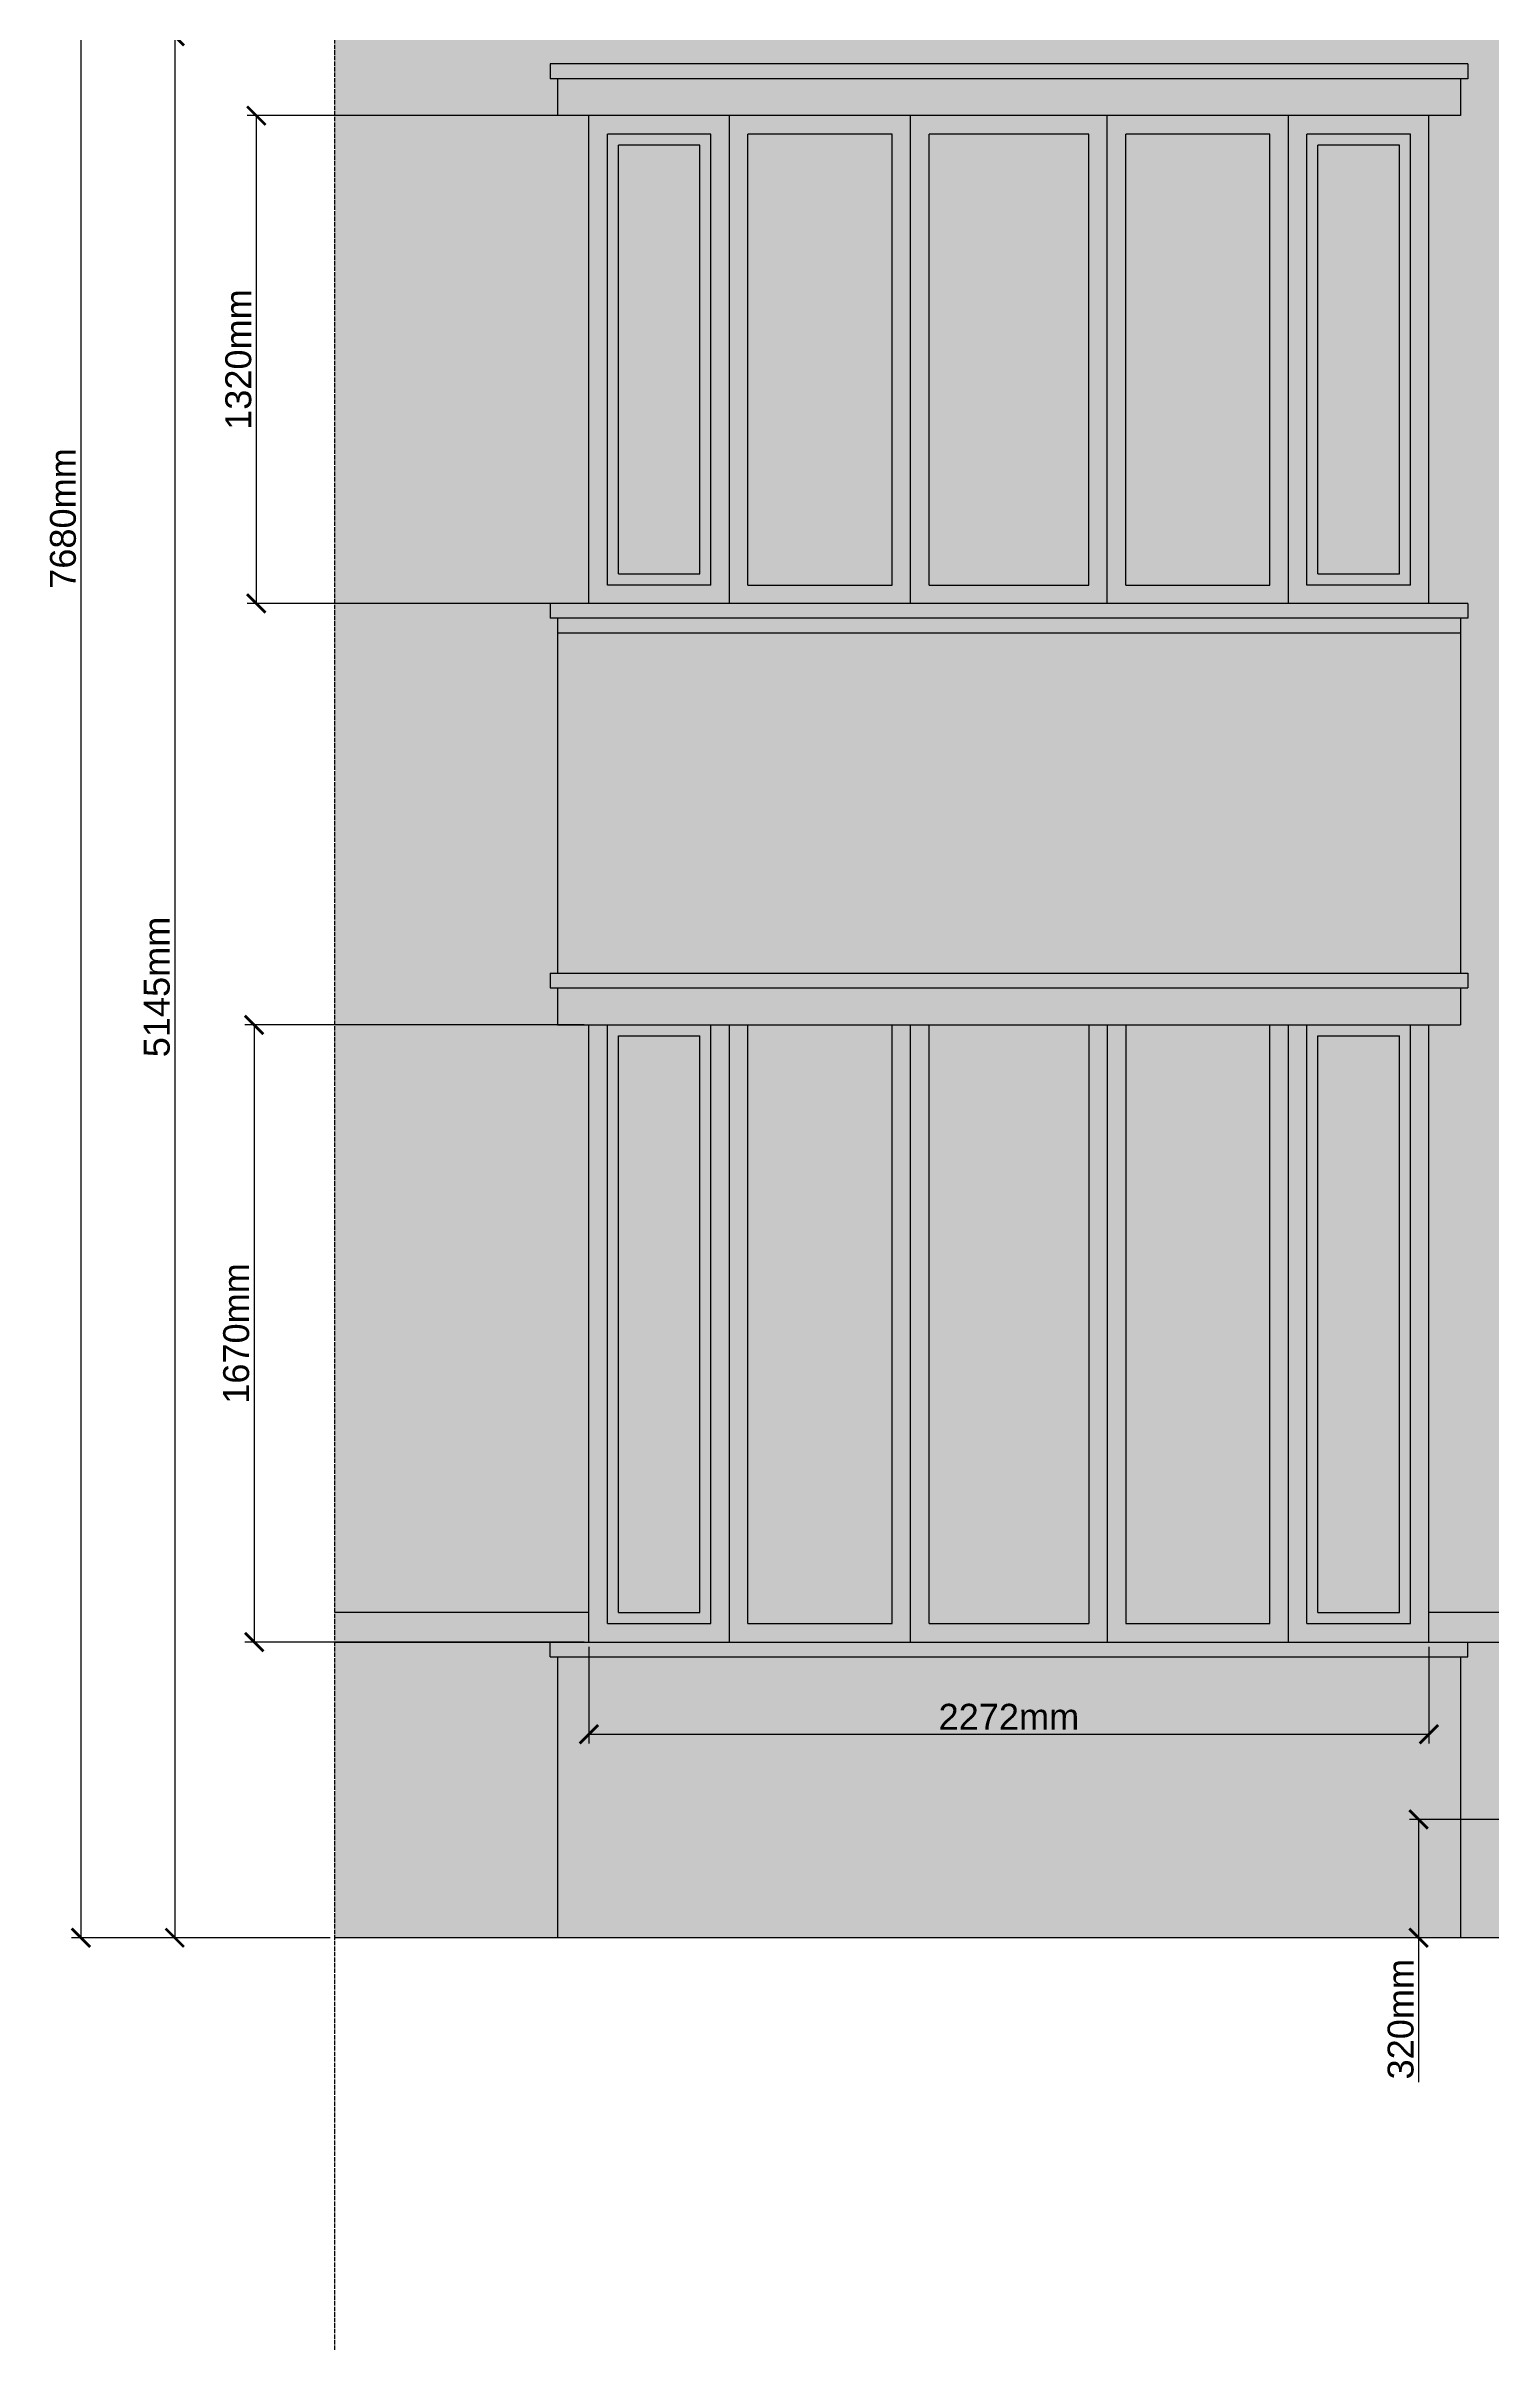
# Model space of a CAD drawing. Header units: millimetres. Extents: x -11841 to 102307, y -68819 to 40378.
# Drawn here: x 2778 to 6692, y -30872 to -24638 of the extents above; entities that cross this region are included whole.
import ezdxf

# ---------------------------------------------------------------- set-up
doc = ezdxf.new("R2010")
doc.units = ezdxf.units.MM
doc.linetypes.add('ACAD_ISO02W100', pattern=[15, 12, -3])
doc.layers.add('Dimensions', color=7, linetype='Continuous')
doc.layers.add('Lines', color=251, linetype='Continuous')
doc.styles.get("Standard").update_dxf_attribs({"font": 'Arial.ttf'})
doc.dimstyles.new('JRMStyle', dxfattribs={"dimtxt": 3.5, "dimasz": 2.5, "dimexe": 1.25, "dimexo": 0.625, "dimtad": 1, "dimdec": 0, "dimdsep": 46, "dimtxsty": 'Standard', "dimblk": 'ARCHTICK', "dimblk1": 'ARCHTICK', "dimblk2": 'ARCHTICK', "dimcen": 2.5, "dimadec": 0, "dimazin": 0, "dimtfac": 1, "dimtdec": 0, "dimtmove": 0, "dimatfit": 3, "dimldrblk": 'ARCHTICK', "dimfxl": 1, "dimarcsym": 0})

# ---------------------------------------------------------------- blocks, each defined once
blk = doc.blocks.new('_ArchTick')
at = {"color": 0, "linetype": 'ByBlock', "const_width": 0.15}
blk.add_lwpolyline([(-0.5, -0.5), (0.5, 0.5)], dxfattribs=at)
blk = doc.blocks.new('*D9')
at = {"layer": 'Defpoints', "color": 0, "transparency": 16777216}
for p in [(4246.3, -28956.5), (6518.6, -28956.5), (6518.6, -29206.1)]:
    blk.add_point(p, dxfattribs=at)
at = {"layer": 'Dimensions', "color": 0, "lineweight": -2, "transparency": 16777216}
for p, q in [((4246.3, -28969), (4246.3, -29231.1)), ((6518.6, -28969), (6518.6, -29231.1)), ((4246.3, -29206.1), (6518.6, -29206.1))]:
    blk.add_line(p, q, dxfattribs=at)
at = {"layer": 'Dimensions', "color": 0, "lineweight": -2, "transparency": 16777216, "xscale": 50, "yscale": 50, "zscale": 50, "rotation": 180}
blk.add_blockref('_ArchTick', (4246.3, -29206.1), dxfattribs=at)
at = {"layer": 'Dimensions', "color": 0, "lineweight": -2, "transparency": 16777216, "xscale": 50, "yscale": 50, "zscale": 50}
blk.add_blockref('_ArchTick', (6518.6, -29206.1), dxfattribs=at)
at = {"layer": 'Dimensions', "color": 0, "transparency": 16777216, "insert": (5382.5, -29158.5), "char_height": 70, "attachment_point": 5}
blk.add_mtext('2272mm', dxfattribs=at)
blk = doc.blocks.new('*D14')
at = {"layer": 'Defpoints', "color": 0, "transparency": 16777216}
for p in [(3559, -22076.5), (2872.3, -29756.5), (3559, -29756.5)]:
    blk.add_point(p, dxfattribs=at)
at = {"layer": 'Dimensions', "color": 0, "lineweight": -2, "transparency": 16777216}
for p, q in [((3546.5, -22076.5), (2847.3, -22076.5)), ((2872.3, -22076.5), (2872.3, -29756.5)), ((3546.5, -29756.5), (2847.3, -29756.5))]:
    blk.add_line(p, q, dxfattribs=at)
at = {"layer": 'Dimensions', "color": 0, "lineweight": -2, "transparency": 16777216, "xscale": 50, "yscale": 50, "zscale": 50}
for p, rotation in [((2872.3, -22076.5), 90), ((2872.3, -29756.5), 270)]:
    blk.add_blockref('_ArchTick', p, dxfattribs=dict(at, rotation=rotation))
at = {"layer": 'Dimensions', "color": 0, "transparency": 16777216, "insert": (2824.1, -25916.5), "char_height": 70, "attachment_point": 5, "rotation": 90}
blk.add_mtext('7680mm', dxfattribs=at)
blk = doc.blocks.new('*D15')
at = {"layer": 'Defpoints', "color": 0, "transparency": 16777216}
for p in [(3559, -24611.5), (3126.1, -29756.5), (3559, -29756.5)]:
    blk.add_point(p, dxfattribs=at)
at = {"layer": 'Dimensions', "color": 0, "lineweight": -2, "transparency": 16777216}
for p, q in [((3546.5, -24611.5), (3101.1, -24611.5)), ((3126.1, -24611.5), (3126.1, -29756.5)), ((3546.5, -29756.5), (3101.1, -29756.5))]:
    blk.add_line(p, q, dxfattribs=at)
at = {"layer": 'Dimensions', "color": 0, "lineweight": -2, "transparency": 16777216, "xscale": 50, "yscale": 50, "zscale": 50}
for p, rotation in [((3126.1, -24611.5), 90), ((3126.1, -29756.5), 270)]:
    blk.add_blockref('_ArchTick', p, dxfattribs=dict(at, rotation=rotation))
at = {"layer": 'Dimensions', "color": 0, "transparency": 16777216, "insert": (3077.9, -27184), "char_height": 70, "attachment_point": 5, "rotation": 90}
blk.add_mtext('5145mm', dxfattribs=at)
blk = doc.blocks.new('*D20')
at = {"layer": 'Defpoints', "color": 0, "transparency": 16777216}
for p in [(6958, -29436.5), (6490.7, -29756.5), (6958, -29756.5)]:
    blk.add_point(p, dxfattribs=at)
at = {"layer": 'Dimensions', "color": 0, "lineweight": -2, "transparency": 16777216}
for p, q in [((6945.5, -29436.5), (6465.7, -29436.5)), ((6490.7, -29436.5), (6490.7, -29756.5)), ((6945.5, -29756.5), (6465.7, -29756.5)), ((6490.7, -29756.5), (6490.7, -30147.1))]:
    blk.add_line(p, q, dxfattribs=at)
at = {"layer": 'Dimensions', "color": 0, "lineweight": -2, "transparency": 16777216, "xscale": 50, "yscale": 50, "zscale": 50}
for p, rotation in [((6490.7, -29436.5), 90), ((6490.7, -29756.5), 270)]:
    blk.add_blockref('_ArchTick', p, dxfattribs=dict(at, rotation=rotation))
at = {"layer": 'Dimensions', "color": 0, "transparency": 16777216, "insert": (6442.4, -29976.8), "char_height": 70, "attachment_point": 5, "rotation": 90}
blk.add_mtext('320mm', dxfattribs=at)
blk = doc.blocks.new('*D22')
at = {"layer": 'Defpoints', "color": 0, "transparency": 16777216}
for p in [(4246.3, -24826.5), (3346.7, -26146.5), (4246.3, -26146.5)]:
    blk.add_point(p, dxfattribs=at)
at = {"layer": 'Dimensions', "color": 0, "lineweight": -2, "transparency": 16777216}
for p, q in [((4233.8, -24826.5), (3321.7, -24826.5)), ((3346.7, -24826.5), (3346.7, -26146.5)), ((4233.8, -26146.5), (3321.7, -26146.5))]:
    blk.add_line(p, q, dxfattribs=at)
at = {"layer": 'Dimensions', "color": 0, "lineweight": -2, "transparency": 16777216, "xscale": 50, "yscale": 50, "zscale": 50}
for p, rotation in [((3346.7, -24826.5), 90), ((3346.7, -26146.5), 270)]:
    blk.add_blockref('_ArchTick', p, dxfattribs=dict(at, rotation=rotation))
at = {"layer": 'Dimensions', "color": 0, "transparency": 16777216, "insert": (3298.5, -25486.5), "char_height": 70, "attachment_point": 5, "rotation": 90}
blk.add_mtext('1320mm', dxfattribs=at)
blk = doc.blocks.new('*D23')
at = {"layer": 'Defpoints', "color": 0, "transparency": 16777216}
for p in [(4246.3, -27286.5), (3340.9, -28956.5), (4246.3, -28956.5)]:
    blk.add_point(p, dxfattribs=at)
at = {"layer": 'Dimensions', "color": 0, "lineweight": -2, "transparency": 16777216}
for p, q in [((4233.8, -27286.5), (3315.9, -27286.5)), ((3340.9, -27286.5), (3340.9, -28956.5)), ((4233.8, -28956.5), (3315.9, -28956.5))]:
    blk.add_line(p, q, dxfattribs=at)
at = {"layer": 'Dimensions', "color": 0, "lineweight": -2, "transparency": 16777216, "xscale": 50, "yscale": 50, "zscale": 50}
for p, rotation in [((3340.9, -27286.5), 90), ((3340.9, -28956.5), 270)]:
    blk.add_blockref('_ArchTick', p, dxfattribs=dict(at, rotation=rotation))
at = {"layer": 'Dimensions', "color": 0, "transparency": 16777216, "insert": (3292.6, -28121.5), "char_height": 70, "attachment_point": 5, "rotation": 90}
blk.add_mtext('1670mm', dxfattribs=at)

msp = doc.modelspace()

# ---------------------------------------------------------------- hatches: boundary and pattern name
at = {"true_color": 0xfefefe}
h = msp.add_hatch(color=7, dxfattribs=at)
h.dxf.hatch_style = 1
h.paths.add_polyline_path([(7368, -24611.5), (7293, -24611.5), (3559, -24611.5), (3559, -28876.5), (4246.3, -28876.5), (4246.3, -27286.5), (4161.3, -27286.5), (4161.3, -27186.5), (4141.3, -27186.5), (4141.3, -27146.5), (4161.3, -27146.5), (4161.3, -26186.5), (4141.3, -26186.5), (4141.3, -26146.5), (4246.3, -26146.5), (4246.3, -24826.5), (4161.3, -24826.5), (4161.3, -24726.5), (4141.3, -24726.5), (4141.3, -24686.5), (6623.6, -24686.5), (6623.6, -24726.5), (6603.6, -24726.5), (6603.6, -24826.5), (6518.6, -24826.5), (6518.6, -26146.5), (6623.6, -26146.5), (6623.6, -26186.5), (6603.6, -26186.5), (6603.6, -27146.5), (6623.6, -27146.5), (6623.6, -27186.5), (6603.6, -27186.5), (6603.6, -27286.5), (6518.6, -27286.5), (6518.6, -28876.5), (6958, -28876.5), (6958, -26828.5), (6938, -26828.5), (6938, -26628.5), (8928.2, -26628.5), (8928.2, -26364.2), (9038.1, -26364.2), (9038.1, -26113), (8928.2, -26113), (8928.2, -25861.7), (9038.1, -25861.7), (9038.1, -25610.5), (8928.2, -25610.5), (8928.2, -25359.3), (9038.1, -25359.3), (9038.1, -25108.1), (8928.2, -25108.1), (8928.2, -24856.8), (9038.1, -24856.8), (9038.1, -24611.5), (8088, -24611.5), (8088, -26016.5), (8253, -26016.5), (8253, -26106.5), (7203, -26106.5), (7203, -26016.5), (7368, -26016.5)])
at = {"true_color": 0xc7854f}
h = msp.add_hatch(dxfattribs=at)
h.set_pattern_fill('AR-B816C', color=23, scale=0.4)
h.set_pattern_definition([(0, (0, 547.99), (81.28, 81.28), [158.75, -3.81]), (0, (-81.28, 551.8), (81.28, 81.28), [158.75, -3.81]), (90, (0, 547.99), (-81.28, 81.28), [-85.09, 77.47]), (90, (-3.81, 547.99), (-81.28, 81.28), [-85.09, 77.47])])
h.paths.add_polyline_path([(4246.3, -28876.5), (3559, -28876.5), (3559, -28956.5), (4246.3, -28956.5)])
h.paths.add_polyline_path([(4161.3, -28996.5), (4141.3, -28996.5), (4141.3, -28956.5), (3559, -28956.5), (3559, -29756.5), (4161.3, -29756.5)])
h.paths.add_polyline_path([(6958, -28876.5), (6518.6, -28876.5), (6518.6, -28956.5), (6958, -28956.5)])
h.paths.add_polyline_path([(6958, -28956.5), (6623.6, -28956.5), (6623.6, -28996.5), (6603.6, -28996.5), (6603.6, -29756.5), (6958, -29756.5)])
h.paths.add_polyline_path([(9258, -26828.5), (8928.2, -26828.5), (8928.2, -26935.9), (9038.1, -26935.9), (9038.1, -27181.3), (8928.2, -27181.3), (8928.2, -27432.5), (9038.1, -27432.5), (9038.1, -27677.9), (8928.2, -27677.9), (8928.2, -27929.1), (9038.1, -27929.1), (9038.1, -28180.3), (8928.2, -28180.3), (8928.2, -28431.5), (9038.1, -28431.5), (9038.1, -28682.8), (8928.2, -28682.8), (8928.2, -28934), (9038.1, -28934), (9038.1, -29185.2), (8928.2, -29185.2), (8928.2, -29436.5), (6958, -29436.5), (6958, -29756.5), (9258, -29756.5)])
h.paths.add_polyline_path([(9258, -24611.5), (9038.1, -24611.5), (9038.1, -24856.8), (8928.2, -24856.8), (8928.2, -25108.1), (9038.1, -25108.1), (9038.1, -25359.3), (8928.2, -25359.3), (8928.2, -25610.5), (9038.1, -25610.5), (9038.1, -25861.7), (8928.2, -25861.7), (8928.2, -26113), (9038.1, -26113), (9038.1, -26364.2), (8928.2, -26364.2), (8928.2, -26628.5), (9258, -26628.5)])
h.paths.add_polyline_path([(11347, -26828.5), (11302, -26828.5), (11302, -29436.5), (9258, -29436.5), (9258, -29756.5), (11347, -29756.5)])
h.paths.add_polyline_path([(11592, -26828.5), (11547, -26828.5), (11547, -29756.5), (11592, -29756.5)])
h.paths.add_polyline_path([(14304.5, -26828.5), (14297, -26828.5), (14297, -29756.5), (14304.5, -29756.5)])
h.paths.add_polyline_path([(14512, -26828.5), (14504.5, -26828.5), (14504.5, -29756.5), (14512, -29756.5)])
at = {"true_color": 0x20262a}
h = msp.add_hatch(color=250, dxfattribs=at)
h.dxf.hatch_style = 1
h.paths.add_polyline_path([(4626.5, -24826.5), (4246.3, -24826.5), (4246.3, -26146.5), (4626.5, -26146.5)])
h.paths.add_polyline_path([(4576.5, -24876.5), (4576.5, -26096.5), (4296.3, -26096.5), (4296.3, -24876.5)], flags=16)
h.paths.add_polyline_path([(4546.5, -24906.5), (4546.5, -26066.5), (4326.3, -26066.5), (4326.3, -24906.5)], flags=0)
h.paths.add_polyline_path([(5116.5, -24826.5), (4626.5, -24826.5), (4626.5, -26146.5), (5116.5, -26146.5)])
h.paths.add_polyline_path([(5066.5, -24876.5), (5066.5, -26096.5), (4676.5, -26096.5), (4676.5, -24876.5)], flags=16)
h.paths.add_polyline_path([(5648.5, -24826.5), (5116.5, -24826.5), (5116.5, -26146.5), (5648.5, -26146.5)])
h.paths.add_polyline_path([(5598.5, -24876.5), (5598.5, -26096.5), (5166.5, -26096.5), (5166.5, -24876.5)], flags=16)
h.paths.add_polyline_path([(6138.5, -24826.5), (5648.5, -24826.5), (5648.5, -26146.5), (6138.5, -26146.5)])
h.paths.add_polyline_path([(6088.5, -24876.5), (6088.5, -26096.5), (5698.5, -26096.5), (5698.5, -24876.5)], flags=16)
h.paths.add_polyline_path([(6518.6, -24826.5), (6138.5, -24826.5), (6138.5, -26146.5), (6518.6, -26146.5)])
h.paths.add_polyline_path([(6468.6, -24876.5), (6468.6, -26096.5), (6188.5, -26096.5), (6188.5, -24876.5)], flags=16)
h.paths.add_polyline_path([(6438.6, -24906.5), (6438.6, -26066.5), (6218.5, -26066.5), (6218.5, -24906.5)], flags=0)
h.paths.add_polyline_path([(6468.6, -24876.5), (6188.5, -24876.5), (6188.5, -26096.5), (6468.6, -26096.5)], flags=0)
h.paths.add_polyline_path([(8088, -24611.5), (7368, -24611.5), (7368, -26016.5), (8088, -26016.5)])
h.paths.add_polyline_path([(7408, -25106.5), (8048, -25106.5), (8048, -25946.5), (7408, -25946.5)], flags=16)
h.paths.add_polyline_path([(7408, -25051.5), (7408, -24651.5), (8048, -24651.5), (8048, -25051.5)], flags=16)
h.paths.add_polyline_path([(7453, -25011.5), (7453, -24701.5), (8003, -24701.5), (8003, -25011.5)], flags=0)
h.paths.add_polyline_path([(8253, -26016.5), (7203, -26016.5), (7203, -26106.5), (8253, -26106.5)])
h.paths.add_polyline_path([(7728, -27228.5), (7368, -27228.5), (7368, -28928.5), (7728, -28928.5)])
h.paths.add_polyline_path([(7438, -27298.5), (7658, -27298.5), (7658, -28858.5), (7438, -28858.5)], flags=16)
h.paths.add_polyline_path([(6518.6, -27286.5), (6468.6, -27286.5), (6468.6, -28906.5), (6188.5, -28906.5), (6188.5, -27286.5), (6138.5, -27286.5), (6138.5, -28956.5), (6518.6, -28956.5)])
h.paths.add_polyline_path([(6468.6, -27286.5), (6188.5, -27286.5), (6188.5, -28906.5), (6468.6, -28906.5)], flags=17)
h.paths.add_polyline_path([(6438.6, -28876.5), (6218.5, -28876.5), (6218.5, -27316.5), (6438.6, -27316.5)], flags=16)
h.paths.add_polyline_path([(6138.5, -27286.5), (6088.5, -27286.5), (6088.5, -28906.5), (5698.5, -28906.5), (5698.5, -27286.5), (5648.5, -27286.5), (5648.5, -28956.5), (6138.5, -28956.5)])
h.paths.add_polyline_path([(5648.5, -27286.5), (5598.5, -27286.5), (5598.5, -28906.5), (5166.5, -28906.5), (5166.5, -27286.5), (5116.5, -27286.5), (5116.5, -28956.5), (5648.5, -28956.5)])
h.paths.add_polyline_path([(5116.5, -27286.5), (5066.5, -27286.5), (5066.5, -28906.5), (4676.5, -28906.5), (4676.5, -27286.5), (4626.5, -27286.5), (4626.5, -28956.5), (5116.5, -28956.5)])
h.paths.add_polyline_path([(4626.5, -27286.5), (4576.5, -27286.5), (4576.5, -28906.5), (4296.3, -28906.5), (4296.3, -27286.5), (4246.3, -27286.5), (4246.3, -28956.5), (4626.5, -28956.5)])
h.paths.add_polyline_path([(4576.5, -27286.5), (4296.3, -27286.5), (4296.3, -28906.5), (4576.5, -28906.5)], flags=17)
h.paths.add_polyline_path([(4546.5, -28876.5), (4326.3, -28876.5), (4326.3, -27316.5), (4546.5, -27316.5)], flags=16)
h.paths.add_polyline_path([(9308, -26828.5), (9258, -26828.5), (9258, -29436.5), (9444.4, -29436.5), (9444.4, -29386.5), (9308, -29386.5)])
h.paths.add_polyline_path([(9650.8, -29386.5), (9464.4, -29386.5), (9464.4, -29436.5), (9650.8, -29436.5)])
h.paths.add_polyline_path([(9857.2, -29386.5), (9670.8, -29386.5), (9670.8, -29436.5), (9857.2, -29436.5)])
h.paths.add_polyline_path([(10063.6, -29386.5), (9877.2, -29386.5), (9877.2, -29436.5), (10063.6, -29436.5)])
h.paths.add_polyline_path([(10270, -29386.5), (10083.6, -29386.5), (10083.6, -29436.5), (10270, -29436.5)])
h.paths.add_polyline_path([(10476.4, -29386.5), (10290, -29386.5), (10290, -29436.5), (10476.4, -29436.5)])
h.paths.add_polyline_path([(10682.8, -29386.5), (10496.4, -29386.5), (10496.4, -29436.5), (10682.8, -29436.5)])
h.paths.add_polyline_path([(10889.2, -29386.5), (10702.8, -29386.5), (10702.8, -29436.5), (10889.2, -29436.5)])
h.paths.add_polyline_path([(11095.6, -29386.5), (10909.2, -29386.5), (10909.2, -29436.5), (11095.6, -29436.5)])
h.paths.add_polyline_path([(11302, -26828.5), (11252, -26828.5), (11252, -29386.5), (11115.6, -29386.5), (11115.6, -29436.5), (11302, -29436.5)])
h = msp.add_hatch(color=250, dxfattribs=at)
h.dxf.hatch_style = 1
h.paths.add_polyline_path([(8048, -24651.5), (7408, -24651.5), (7408, -25051.5), (8048, -25051.5)])
h.paths.add_polyline_path([(8003, -25011.5), (7453, -25011.5), (7453, -24701.5), (8003, -24701.5)], flags=16)
h.paths.add_polyline_path([(6188.5, -26096.5), (6468.6, -26096.5), (6468.6, -24876.5), (6188.5, -24876.5)])
h.paths.add_polyline_path([(6218.5, -24906.5), (6438.6, -24906.5), (6438.6, -26066.5), (6218.5, -26066.5)], flags=16)
h.paths.add_polyline_path([(4576.5, -24876.5), (4296.3, -24876.5), (4296.3, -26096.5), (4576.5, -26096.5)])
h.paths.add_polyline_path([(4546.5, -26066.5), (4326.3, -26066.5), (4326.3, -24906.5), (4546.5, -24906.5)], flags=16)
h = msp.add_hatch(color=250, dxfattribs=at)
h.dxf.hatch_style = 1
h.paths.add_polyline_path([(6603.6, -24726.5), (4161.3, -24726.5), (4161.3, -24826.5), (6603.6, -24826.5)])
h.paths.add_polyline_path([(6623.6, -24686.5), (4141.3, -24686.5), (4141.3, -24726.5), (6623.6, -24726.5)])
h.paths.add_polyline_path([(6623.6, -26146.5), (4141.3, -26146.5), (4141.3, -26186.5), (6623.6, -26186.5)])
h.paths.add_polyline_path([(6603.6, -26186.5), (4161.3, -26186.5), (4161.3, -26226.5), (6603.6, -26226.5)])
h.paths.add_polyline_path([(6623.6, -27146.5), (4141.3, -27146.5), (4141.3, -27186.5), (6623.6, -27186.5)])
h.paths.add_polyline_path([(6603.6, -27186.5), (4161.3, -27186.5), (4161.3, -27286.5), (6603.6, -27286.5)])
h.paths.add_polyline_path([(6623.6, -28956.5), (4141.3, -28956.5), (4141.3, -28996.5), (6623.6, -28996.5)])
at = {"true_color": 0x95a2ad}
h = msp.add_hatch(color=253, dxfattribs=at)
h.dxf.hatch_style = 1
h.paths.add_polyline_path([(6623.6, -24726.5), (6623.6, -24686.5), (4141.3, -24686.5), (4141.3, -24726.5)])
h = msp.add_hatch(color=253, dxfattribs=at)
h.dxf.hatch_style = 1
h.paths.add_polyline_path([(4161.3, -24726.5), (4161.3, -24826.5), (6603.6, -24826.5), (6603.6, -24726.5)])
h = msp.add_hatch()
h.set_pattern_fill('SWAMP', color=252, scale=2)
h.set_pattern_definition([(0, (0, 547.994), (25.4, 43.99409), [6.35, -44.45]), (90, (3.175, 547.994), (-25.4, 43.99409), [3.175, -84.81318]), (90, (3.97, 547.994), (-25.4, 43.99409), [2.54, -85.44818]), (90, (2.38, 547.994), (-25.4, 43.99409), [2.54, -85.44818]), (60, (4.763, 547.994), (-25.4, 43.99409), [2.032, -48.768]), (120, (1.587, 547.994), (-50.8, 2e-08), [2.032, -48.768])])
h.paths.add_polyline_path([(8048, -25106.5), (7408, -25106.5), (7408, -25946.5), (8048, -25946.5)])
h.paths.add_polyline_path([(7453, -24701.5), (7453, -25011.5), (8003, -25011.5), (8003, -24701.5)])
h.paths.add_polyline_path([(6438.6, -24906.5), (6218.5, -24906.5), (6218.5, -26066.5), (6438.6, -26066.5)])
h.paths.add_polyline_path([(6088.5, -24876.5), (5698.5, -24876.5), (5698.5, -26096.5), (6088.5, -26096.5)])
h.paths.add_polyline_path([(5598.5, -24876.5), (5166.5, -24876.5), (5166.5, -26096.5), (5598.5, -26096.5)])
h.paths.add_polyline_path([(5066.5, -24876.5), (4676.5, -24876.5), (4676.5, -26096.5), (5066.5, -26096.5)])
h.paths.add_polyline_path([(4546.5, -24906.5), (4326.3, -24906.5), (4326.3, -26066.5), (4546.5, -26066.5)])
h.paths.add_polyline_path([(4326.3, -28876.5), (4546.5, -28876.5), (4546.5, -27316.5), (4326.3, -27316.5)])
h.paths.add_polyline_path([(4676.5, -28906.5), (5066.5, -28906.5), (5066.5, -27286.5), (4676.5, -27286.5)])
h.paths.add_polyline_path([(5166.5, -28906.5), (5598.5, -28906.5), (5598.5, -27286.5), (5166.5, -27286.5)])
h.paths.add_polyline_path([(5698.5, -28906.5), (6088.5, -28906.5), (6088.5, -27286.5), (5698.5, -27286.5)])
h.paths.add_polyline_path([(6218.5, -28876.5), (6438.6, -28876.5), (6438.6, -27316.5), (6218.5, -27316.5)])
h.paths.add_polyline_path([(7658, -27298.5), (7438, -27298.5), (7438, -28858.5), (7658, -28858.5)])
h.paths.add_polyline_path([(9444.4, -26828.5), (9308, -26828.5), (9308, -29386.5), (9444.4, -29386.5)])
h.paths.add_polyline_path([(9650.8, -26828.5), (9464.4, -26828.5), (9464.4, -29386.5), (9650.8, -29386.5)])
h.paths.add_polyline_path([(9857.2, -26828.5), (9670.8, -26828.5), (9670.8, -29386.5), (9857.2, -29386.5)])
h.paths.add_polyline_path([(9877.2, -29386.5), (10063.6, -29386.5), (10063.6, -26828.5), (9877.2, -26828.5)])
h.paths.add_polyline_path([(10083.6, -29386.5), (10270, -29386.5), (10270, -26828.5), (10083.6, -26828.5)])
h.paths.add_polyline_path([(10476.4, -26828.5), (10290, -26828.5), (10290, -29386.5), (10476.4, -29386.5)])
h.paths.add_polyline_path([(10496.4, -29386.5), (10682.8, -29386.5), (10682.8, -26828.5), (10496.4, -26828.5)])
h.paths.add_polyline_path([(10702.8, -29386.5), (10889.2, -29386.5), (10889.2, -26828.5), (10702.8, -26828.5)])
h.paths.add_polyline_path([(10909.2, -29386.5), (11095.6, -29386.5), (11095.6, -26828.5), (10909.2, -26828.5)])
h.paths.add_polyline_path([(11252, -26828.5), (11115.6, -26828.5), (11115.6, -29386.5), (11252, -29386.5)])
h = msp.add_hatch(color=253, dxfattribs=at)
h.dxf.hatch_style = 1
h.paths.add_polyline_path([(4141.3, -26146.5), (4141.3, -26186.5), (6623.6, -26186.5), (6623.6, -26146.5)])
h = msp.add_hatch(color=253, dxfattribs=at)
h.dxf.hatch_style = 1
h.paths.add_polyline_path([(6603.6, -26226.5), (6603.6, -26186.5), (4161.3, -26186.5), (4161.3, -26226.5)])
at = {"true_color": 0xfefefe}
h = msp.add_hatch(color=7, dxfattribs=at)
h.dxf.hatch_style = 1
h.paths.add_polyline_path([(6603.6, -27146.5), (6603.6, -26226.5), (4161.3, -26226.5), (4161.3, -27146.5)])
at = {"true_color": 0x95a2ad}
h = msp.add_hatch(color=253, dxfattribs=at)
h.dxf.hatch_style = 1
h.paths.add_polyline_path([(4141.3, -27146.5), (4141.3, -27186.5), (6623.6, -27186.5), (6623.6, -27146.5)])
h = msp.add_hatch(color=253, dxfattribs=at)
h.dxf.hatch_style = 1
h.paths.add_polyline_path([(6603.6, -27286.5), (6603.6, -27186.5), (4161.3, -27186.5), (4161.3, -27286.5)])
h = msp.add_hatch(color=253, dxfattribs=at)
h.dxf.hatch_style = 1
h.paths.add_polyline_path([(4141.3, -28956.5), (4141.3, -28996.5), (6623.6, -28996.5), (6623.6, -28956.5)])
at = {"true_color": 0xfefefe}
h = msp.add_hatch(color=7, dxfattribs=at)
h.dxf.hatch_style = 1
h.paths.add_polyline_path([(6603.6, -29756.5), (6603.6, -28996.5), (4161.3, -28996.5), (4161.3, -29756.5)])

# ---------------------------------------------------------------- linework, layer by layer
at = {"layer": 'Lines', "linetype": 'ACAD_ISO02W100'}
msp.add_line((3559, -30871.7), (3559, -21501.9), dxfattribs=at)
at = {"layer": 'Lines'}
for p, q in [((6623.6, -24686.5), (4141.3, -24686.5)), ((4141.3, -24686.5), (4141.3, -24726.5)), ((6623.6, -24726.5), (4141.3, -24726.5)), ((4161.3, -24726.5), (4161.3, -24826.5)), ((6603.6, -24726.5), (6603.6, -24826.5)), ((6623.6, -24686.5), (6623.6, -24726.5)), ((6603.6, -24826.5), (4161.3, -24826.5)), ((4246.3, -26146.5), (4246.3, -24826.5)), ((4626.5, -26146.5), (4626.5, -24826.5)), ((5116.5, -26146.5), (5116.5, -24826.5)), ((5648.5, -26146.5), (5648.5, -24826.5)), ((6138.5, -26146.5), (6138.5, -24826.5)), ((6518.6, -26146.5), (6518.6, -24826.5)), ((4576.5, -24876.5), (4296.3, -24876.5)), ((4296.3, -26096.5), (4296.3, -24876.5)), ((4546.5, -24906.5), (4326.3, -24906.5)), ((4326.3, -26066.5), (4326.3, -24906.5)), ((4546.5, -26066.5), (4546.5, -24906.5)), ((4576.5, -26096.5), (4576.5, -24876.5)), ((5066.5, -24876.5), (4676.5, -24876.5)), ((4676.5, -26096.5), (4676.5, -24876.5)), ((5066.5, -26096.5), (5066.5, -24876.5)), ((5598.5, -24876.5), (5166.5, -24876.5)), ((5166.5, -26096.5), (5166.5, -24876.5)), ((5598.5, -26096.5), (5598.5, -24876.5)), ((6088.5, -24876.5), (5698.5, -24876.5)), ((5698.5, -26096.5), (5698.5, -24876.5)), ((6088.5, -26096.5), (6088.5, -24876.5)), ((6468.6, -24876.5), (6188.5, -24876.5)), ((6188.5, -26096.5), (6188.5, -24876.5)), ((6438.6, -24906.5), (6218.5, -24906.5)), ((6218.5, -26066.5), (6218.5, -24906.5)), ((6438.6, -26066.5), (6438.6, -24906.5)), ((6468.6, -26096.5), (6468.6, -24876.5)), ((4576.5, -26096.5), (4296.3, -26096.5)), ((4326.3, -26066.5), (4546.5, -26066.5)), ((4676.5, -26096.5), (5066.5, -26096.5)), ((5166.5, -26096.5), (5598.5, -26096.5)), ((5698.5, -26096.5), (6088.5, -26096.5)), ((6468.6, -26096.5), (6188.5, -26096.5)), ((6218.5, -26066.5), (6438.6, -26066.5)), ((6623.6, -26146.5), (4141.3, -26146.5)), ((4141.3, -26146.5), (4141.3, -26186.5)), ((6623.6, -26146.5), (6623.6, -26186.5)), ((6623.6, -26186.5), (4141.3, -26186.5)), ((4161.3, -26186.5), (4161.3, -27146.5)), ((6603.6, -26226.5), (4161.3, -26226.5)), ((6603.6, -26186.5), (6603.6, -27146.5)), ((4141.3, -27146.5), (6623.6, -27146.5)), ((4141.3, -27146.5), (4141.3, -27186.5)), ((6623.6, -27146.5), (6623.6, -27186.5)), ((4141.3, -27186.5), (6623.6, -27186.5)), ((4161.3, -27186.5), (4161.3, -27286.5)), ((6603.6, -27186.5), (6603.6, -27286.5)), ((4161.3, -27286.5), (6603.6, -27286.5)), ((4246.3, -28956.5), (4246.3, -27286.5)), ((4296.3, -28906.5), (4296.3, -27286.5)), ((4576.5, -28906.5), (4576.5, -27286.5)), ((4626.5, -28956.5), (4626.5, -27286.5)), ((4676.5, -28906.5), (4676.5, -27286.5)), ((5066.5, -28906.5), (5066.5, -27286.5)), ((5116.5, -28956.5), (5116.5, -27286.5)), ((5166.5, -28906.5), (5166.5, -27286.5)), ((5598.5, -27286.5), (5598.5, -28906.5)), ((5648.5, -27286.5), (5648.5, -28956.5)), ((5698.5, -27286.5), (5698.5, -28906.5)), ((6088.5, -28906.5), (6088.5, -27286.5)), ((6138.5, -28956.5), (6138.5, -27286.5)), ((6188.5, -28906.5), (6188.5, -27286.5)), ((6468.6, -28906.5), (6468.6, -27286.5)), ((6518.6, -28956.5), (6518.6, -27286.5)), ((4326.3, -28876.5), (4326.3, -27316.5)), ((4326.3, -27316.5), (4546.5, -27316.5)), ((4546.5, -28876.5), (4546.5, -27316.5)), ((6218.5, -28876.5), (6218.5, -27316.5)), ((6218.5, -27316.5), (6438.6, -27316.5)), ((6438.6, -28876.5), (6438.6, -27316.5)), ((4246.3, -28876.5), (3559, -28876.5)), ((4296.3, -28906.5), (4576.5, -28906.5)), ((4326.3, -28876.5), (4546.5, -28876.5)), ((4676.5, -28906.5), (5066.5, -28906.5)), ((5166.5, -28906.5), (5598.5, -28906.5)), ((5698.5, -28906.5), (6088.5, -28906.5)), ((6188.5, -28906.5), (6468.6, -28906.5)), ((6218.5, -28876.5), (6438.6, -28876.5)), ((6958, -28876.5), (6518.6, -28876.5)), ((3559, -28956.5), (6958, -28956.5)), ((4141.3, -28996.5), (4141.3, -28956.5)), ((6623.6, -28996.5), (6623.6, -28956.5)), ((4141.3, -28996.5), (6623.6, -28996.5)), ((4161.3, -28996.5), (4161.3, -29756.5)), ((6603.6, -28996.5), (6603.6, -29756.5)), ((14482, -29756.5), (3559, -29756.5))]:
    msp.add_line(p, q, dxfattribs=at)

# ---------------------------------------------------------------- dimensions: what is measured, and where the dimension line sits
at = {"layer": 'Dimensions'}
dim = msp.add_linear_dim(base=(2872.3, -29756.5), p1=(3559, -22076.5), p2=(3559, -29756.5), angle=90, dimstyle='JRMStyle', override={"dimpost": 'mm'}, dxfattribs=at)
dim.commit()
dim.dimension.update_dxf_attribs({"geometry": '*D14', "text_midpoint": (2872.3, -25916.5), "dimtype": 160})
for base, p1, p2, picture, middle in [((3126.1, -29756.5), (3559, -24611.5), (3559, -29756.5), '*D15', (3077.9, -27184)), ((3346.7, -26146.5), (4246.3, -24826.5), (4246.3, -26146.5), '*D22', (3298.5, -25486.5)), ((3340.9, -28956.5), (4246.3, -27286.5), (4246.3, -28956.5), '*D23', (3292.6, -28121.5)), ((6490.7, -29756.5), (6958, -29436.5), (6958, -29756.5), '*D20', (6442.4, -29976.8))]:
    dim = msp.add_linear_dim(base=base, p1=p1, p2=p2, angle=90, dimstyle='JRMStyle', override={"dimpost": 'mm'}, dxfattribs=at)
    dim.commit()
    dim.dimension.update_dxf_attribs({"geometry": picture, "text_midpoint": middle})
dim = msp.add_linear_dim(base=(6518.6, -29206.1), p1=(4246.3, -28956.5), p2=(6518.6, -28956.5), dimstyle='JRMStyle', override={"dimpost": 'mm'}, dxfattribs=at)
dim.commit()
dim.dimension.update_dxf_attribs({"geometry": '*D9', "text_midpoint": (5382.5, -29158.5)})

doc.saveas('drawing.dxf')
